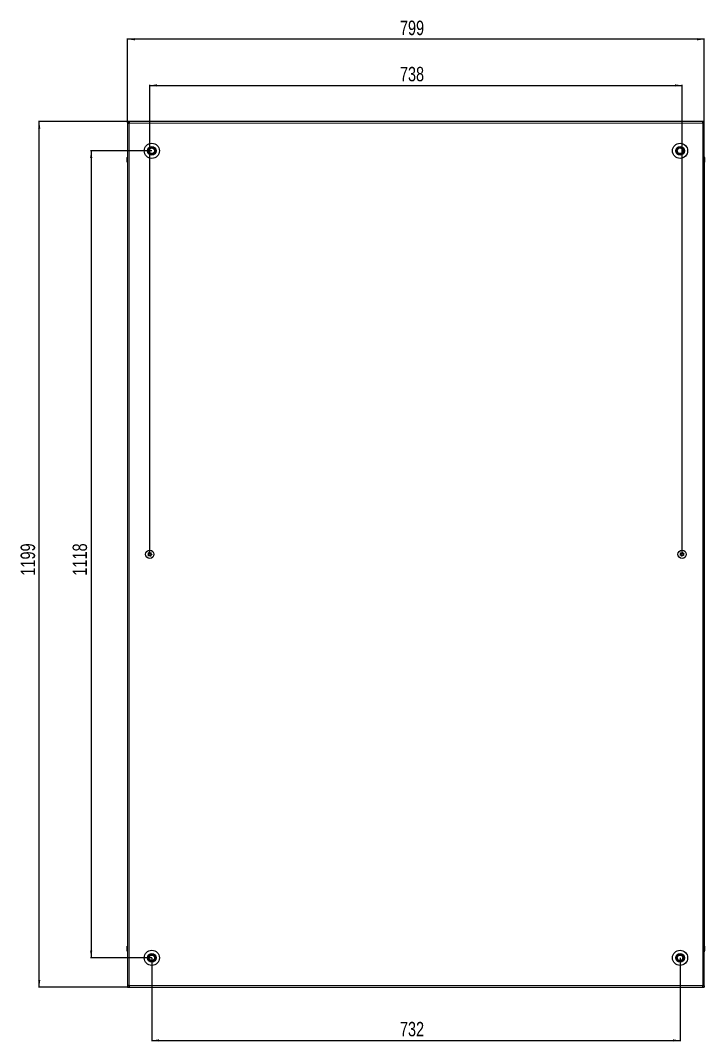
# Model space of a CAD drawing. Header units: millimetres. Extents: x 775 to 3883, y -286 to 2251.
# Drawn here: x 775 to 1723, y 819 to 2234 of the extents above; entities that cross this region are included whole.
import ezdxf

# ---------------------------------------------------------------- set-up
doc = ezdxf.new("R2010")
doc.units = ezdxf.units.MM
doc.layers.add('FORMAT', color=7, linetype='Continuous')
doc.styles.add('SLDTEXTSTYLE0', font='TXT', dxfattribs={"width": 0.75})
doc.dimstyles.new('SLDDIMSTYLE0', dxfattribs={"dimtxt": 20, "dimasz": 10, "dimexe": 0, "dimexo": 0.0625, "dimgap": 5, "dimtad": 2, "dimdec": 1, "dimrnd": 1e-09, "dimzin": 12, "dimdsep": 46, "dimtxsty": 'SLDTEXTSTYLE0', "dimsah": 1, "dimcen": 0.09, "dimadec": 0, "dimazin": 3, "dimtfac": 1, "dimtofl": 0, "dimtmove": 0, "dimatfit": 3, "dimfxl": 0, "dimfrac": 2, "dimtolj": 1, "dimtzin": 12, "dimarcsym": 0})

# ---------------------------------------------------------------- blocks, each defined once
blk = doc.blocks.new('_D')
at = {"layer": 'FORMAT'}
for p, q in [((924, 2093.4), (800.5, 2093.4)), ((801.5, 894.4), (801.5, 2093.4)), ((924, 894.4), (800.5, 894.4))]:
    blk.add_line(p, q, dxfattribs=at)
for points in [[(801.5, 2093.4), (799.9, 2083.4), (803, 2083.4)], [(801.5, 894.4), (803, 904.4), (799.9, 904.4)]]:
    blk.add_solid(points, dxfattribs=at)
at = {"layer": 'FORMAT', "insert": (775.7, 1464.4), "char_height": 20, "attachment_point": 1, "rotation": 90, "style": 'SLDTEXTSTYLE0'}
blk.add_mtext('1199', dxfattribs=at)
blk = doc.blocks.new('_D_1')
at = {"layer": 'FORMAT'}
for p, q in [((924, 2093.4), (924, 2208.4)), ((1723, 2207.4), (924, 2207.4)), ((1723, 2093.4), (1723, 2208.4))]:
    blk.add_line(p, q, dxfattribs=at)
for points in [[(924, 2207.4), (934, 2205.9), (934, 2209)], [(1723, 2207.4), (1713, 2209), (1713, 2205.9)]]:
    blk.add_solid(points, dxfattribs=at)
at = {"layer": 'FORMAT', "insert": (1301.3, 2233.2), "char_height": 20, "attachment_point": 1, "style": 'SLDTEXTSTYLE0'}
blk.add_mtext('799', dxfattribs=at)
blk = doc.blocks.new('_D_2')
at = {"layer": 'FORMAT'}
for p, q in [((957.5, 934.9), (957.5, 819.4)), ((1689.5, 934.9), (1689.5, 819.4)), ((957.5, 820.4), (1689.5, 820.4))]:
    blk.add_line(p, q, dxfattribs=at)
for points in [[(957.5, 820.4), (967.5, 818.9), (967.5, 822)], [(1689.5, 820.4), (1679.5, 822), (1679.5, 818.9)]]:
    blk.add_solid(points, dxfattribs=at)
at = {"layer": 'FORMAT', "insert": (1301.3, 846.2), "char_height": 20, "attachment_point": 1, "style": 'SLDTEXTSTYLE0'}
blk.add_mtext('732', dxfattribs=at)
blk = doc.blocks.new('_D_3')
at = {"layer": 'FORMAT'}
for p, q in [((954.5, 1493.9), (954.5, 2144.4)), ((954.5, 2143.4), (1692.5, 2143.4)), ((1692.5, 1493.9), (1692.5, 2144.4))]:
    blk.add_line(p, q, dxfattribs=at)
for points in [[(954.5, 2143.4), (964.5, 2141.9), (964.5, 2145)], [(1692.5, 2143.4), (1682.5, 2145), (1682.5, 2141.9)]]:
    blk.add_solid(points, dxfattribs=at)
at = {"layer": 'FORMAT', "insert": (1301.3, 2169.2), "char_height": 20, "attachment_point": 1, "style": 'SLDTEXTSTYLE0'}
blk.add_mtext('738', dxfattribs=at)
blk = doc.blocks.new('_D_4')
at = {"layer": 'FORMAT'}
for p, q in [((957.5, 2052.9), (872.5, 2052.9)), ((873.5, 2052.9), (873.5, 934.9)), ((957.5, 934.9), (872.5, 934.9))]:
    blk.add_line(p, q, dxfattribs=at)
for points in [[(873.5, 2052.9), (871.9, 2042.9), (875, 2042.9)], [(873.5, 934.9), (875, 944.9), (871.9, 944.9)]]:
    blk.add_solid(points, dxfattribs=at)
at = {"layer": 'FORMAT', "insert": (847.7, 1464.4), "char_height": 20, "attachment_point": 1, "rotation": 90, "style": 'SLDTEXTSTYLE0'}
blk.add_mtext('1118', dxfattribs=at)

msp = doc.modelspace()

# ---------------------------------------------------------------- linework, layer by layer
at = {"color": 7, "linetype": 'Continuous', "lineweight": 25}
for p, q in [((923.97, 2091.93), (923.97, 2093.43)), ((926.07, 2093.43), (923.97, 2093.43)), ((923.97, 2091.93), (926.07, 2091.93)), ((923.97, 2091.93), (923.97, 2091.33)), ((923.97, 2091.33), (923.97, 896.53)), ((923.97, 2091.33), (926.07, 2091.33)), ((926.07, 2093.43), (926.07, 2091.33)), ((1720.87, 2093.43), (926.07, 2093.43)), ((1720.87, 2091.33), (1720.87, 2093.43)), ((1722.97, 2093.43), (1720.87, 2093.43)), ((1720.87, 2091.93), (1722.97, 2091.93)), ((1720.87, 2091.33), (1722.97, 2091.33)), ((1722.97, 2091.93), (1722.97, 2093.43)), ((1722.97, 2091.33), (1722.97, 2091.93)), ((1722.97, 896.53), (1722.97, 2091.33)), ((923.47, 2043.43), (923.47, 2036.93)), ((923.47, 2036.93), (923.47, 2043.43)), ((1722.97, 2044.76), (1722.97, 2044.76)), ((1723.47, 2043.43), (1723.47, 2036.93)), ((1723.47, 2036.93), (1723.47, 2043.43)), ((923.47, 2036.93), (923.47, 2036.93)), ((923.97, 2036.93), (923.47, 2036.93)), ((923.62, 2036.93), (923.62, 950.93)), ((1722.97, 2036.93), (1723.47, 2036.93)), ((1723.32, 950.93), (1723.32, 2036.93)), ((1723.47, 2036.93), (1723.47, 2036.93)), ((1723.47, 2036.93), (1723.47, 2036.93)), ((923.47, 944.43), (923.47, 950.93)), ((923.47, 950.93), (923.47, 950.93)), ((923.47, 950.93), (923.47, 950.93)), ((923.47, 950.93), (923.47, 944.43)), ((923.97, 950.93), (923.47, 950.93)), ((1722.97, 950.93), (1723.47, 950.93)), ((1723.47, 950.93), (1723.47, 950.93)), ((1723.47, 944.43), (1723.47, 950.93)), ((1723.47, 950.93), (1723.47, 944.43)), ((923.97, 943.11), (923.97, 943.11)), ((926.07, 896.53), (923.97, 896.53)), ((923.97, 896.53), (923.97, 895.93)), ((926.07, 895.93), (923.97, 895.93)), ((923.97, 895.93), (923.97, 894.43)), ((923.97, 894.43), (926.07, 894.43)), ((926.07, 896.53), (926.07, 894.43)), ((926.07, 894.43), (1720.87, 894.43)), ((1720.87, 894.43), (1720.87, 896.53)), ((1722.97, 896.53), (1720.87, 896.53)), ((1722.97, 895.93), (1720.87, 895.93)), ((1720.87, 894.43), (1722.97, 894.43)), ((1722.97, 895.93), (1722.97, 896.53)), ((1722.97, 895.93), (1722.97, 894.43))]:
    msp.add_line(p, q, dxfattribs=at)
at = {"color": 8, "linetype": 'Continuous', "lineweight": 18}
for p, q in [((1720.87, 2091.33), (926.07, 2091.33)), ((926.07, 2091.33), (926.07, 896.53)), ((1720.87, 896.53), (1720.87, 2091.33)), ((923.97, 2043.43), (923.47, 2043.43)), ((1722.97, 2043.43), (1723.47, 2043.43)), ((923.97, 944.43), (923.47, 944.43)), ((1722.97, 944.43), (1723.47, 944.43)), ((926.07, 896.53), (1720.87, 896.53))]:
    msp.add_line(p, q, dxfattribs=at)
at = {"color": 7, "linetype": 'Continuous', "lineweight": 25}
for centre, radius in [((957.47, 2052.93), 10.5), ((957.47, 2052.93), 6), ((957.47, 2052.93), 3.9), ((1689.47, 2052.93), 10.5), ((1689.47, 2052.93), 6), ((1689.47, 2052.93), 3.9), ((954.62, 1493.93), 5.79), ((1692.32, 1493.93), 5.79), ((954.62, 1493.93), 1.85), ((1692.32, 1493.93), 1.85), ((957.47, 934.93), 10.5), ((957.47, 934.93), 6), ((957.47, 934.93), 3.9), ((1689.47, 934.93), 10.5), ((1689.47, 934.93), 6), ((1689.47, 934.93), 3.9)]:
    msp.add_circle(centre, radius, dxfattribs=at)
for centre, radius, start, end in [((957.47, 2052.93), 4.62, 120, 180), ((957.47, 2052.93), 4.62, 180, 240), ((957.47, 2052.93), 4.62, 60, 120), ((957.47, 2052.93), 4.62, 360, 60), ((957.47, 2052.93), 4.62, 300, 360), ((1689.47, 2052.93), 4.62, 120, 180), ((1689.47, 2052.93), 4.62, 180, 240), ((1689.47, 2052.93), 4.62, 60, 120), ((1689.47, 2052.93), 4.62, 360, 60), ((1689.47, 2052.93), 4.62, 300, 360), ((925.47, 2043.43), 2, 138.57492, 180), ((925.47, 2043.43), 2, 138.59038, 180), ((957.47, 2052.93), 4.62, 240, 300), ((1689.47, 2052.93), 4.62, 240, 300), ((1721.47, 2043.43), 2, 0, 41.39416), ((925.47, 944.43), 2, 180, 199.56674), ((925.47, 944.43), 2, 180, 221.39416), ((925.47, 944.43), 2, 213.78451, 221.40962), ((957.47, 934.93), 4.62, 120, 180), ((957.47, 934.93), 4.62, 180, 240), ((957.47, 934.93), 4.62, 60, 120), ((957.47, 934.93), 4.62, 360, 60), ((957.47, 934.93), 4.62, 300, 360), ((1689.47, 934.93), 4.62, 120, 180), ((1689.47, 934.93), 4.62, 180, 240), ((1689.47, 934.93), 4.62, 60, 120), ((1689.47, 934.93), 4.62, 360, 60), ((1689.47, 934.93), 4.62, 300, 360), ((1721.47, 944.43), 2, 318.59038, 0), ((957.47, 934.93), 4.62, 240, 300), ((1689.47, 934.93), 4.62, 240, 300)]:
    msp.add_arc(centre, radius, start, end, dxfattribs=at)
for points, knots in [([(952.85, 2052.93), (953.18, 2053.51), (953.75, 2054.49), (954.57, 2055.91), (954.98, 2056.62), (955.16, 2056.93)], [0, 0, 0, 0, 0.4391308, 0.7513783, 1, 1, 1, 1]), ([(955.16, 2048.93), (954.83, 2049.51), (954.26, 2050.49), (953.44, 2051.91), (953.03, 2052.62), (952.85, 2052.93)], [0, 0, 0, 0, 0.4391308, 0.7513783, 1, 1, 1, 1]), ([(955.16, 2056.93), (955.36, 2056.93), (956.07, 2056.93), (957.37, 2056.93), (958.76, 2056.93), (959.51, 2056.93), (959.78, 2056.93)], [0, 0, 0, 0, 0.1393293, 0.4852696, 0.8163565, 1, 1, 1, 1]), ([(959.78, 2056.93), (960.11, 2056.36), (960.68, 2055.38), (961.5, 2053.96), (961.91, 2053.25), (962.09, 2052.93)], [0, 0, 0, 0, 0.4391308, 0.7513783, 1, 1, 1, 1]), ([(962.09, 2052.93), (961.76, 2052.36), (961.19, 2051.38), (960.37, 2049.96), (959.96, 2049.25), (959.78, 2048.93)], [0, 0, 0, 0, 0.4391308, 0.7513783, 1, 1, 1, 1]), ([(1684.85, 2052.93), (1685.18, 2053.51), (1685.75, 2054.49), (1686.57, 2055.91), (1686.98, 2056.62), (1687.16, 2056.93)], [0, 0, 0, 0, 0.4391308, 0.7513783, 1, 1, 1, 1]), ([(1687.16, 2048.93), (1686.83, 2049.51), (1686.26, 2050.49), (1685.44, 2051.91), (1685.03, 2052.62), (1684.85, 2052.93)], [0, 0, 0, 0, 0.4391308, 0.7513783, 1, 1, 1, 1]), ([(1687.16, 2056.93), (1687.36, 2056.93), (1688.07, 2056.93), (1689.37, 2056.93), (1690.76, 2056.93), (1691.51, 2056.93), (1691.78, 2056.93)], [0, 0, 0, 0, 0.1393293, 0.4852696, 0.8163565, 1, 1, 1, 1]), ([(1691.78, 2056.93), (1692.11, 2056.36), (1692.68, 2055.38), (1693.5, 2053.96), (1693.91, 2053.25), (1694.09, 2052.93)], [0, 0, 0, 0, 0.4391308, 0.7513783, 1, 1, 1, 1]), ([(1694.09, 2052.93), (1693.76, 2052.36), (1693.19, 2051.38), (1692.37, 2049.96), (1691.96, 2049.25), (1691.78, 2048.93)], [0, 0, 0, 0, 0.4391308, 0.7513783, 1, 1, 1, 1]), ([(959.78, 2048.93), (959.51, 2048.93), (958.76, 2048.93), (957.37, 2048.93), (956.07, 2048.93), (955.36, 2048.93), (955.16, 2048.93)], [0, 0, 0, 0, 0.1836435, 0.5147304, 0.8606707, 1, 1, 1, 1]), ([(1691.78, 2048.93), (1691.51, 2048.93), (1690.76, 2048.93), (1689.37, 2048.93), (1688.07, 2048.93), (1687.36, 2048.93), (1687.16, 2048.93)], [0, 0, 0, 0, 0.1836435, 0.5147304, 0.8606707, 1, 1, 1, 1]), ([(953.05, 1491.62), (953.06, 1491.61), (953.09, 1491.6), (953.14, 1491.6), (953.28, 1491.65), (953.62, 1491.83), (954.1, 1492.09), (954.73, 1492.07), (955.18, 1491.81), (955.49, 1491.57), (955.69, 1491.44), (955.78, 1491.41), (955.82, 1491.41), (955.85, 1491.42), (955.87, 1491.44), (955.91, 1491.5), (955.94, 1491.77), (955.94, 1492.24), (956.09, 1492.94), (956.68, 1493.34), (957.12, 1493.51), (957.36, 1493.64), (957.4, 1493.69), (957.41, 1493.72), (957.41, 1493.75), (957.4, 1493.79), (957.37, 1493.82), (957.31, 1493.88), (957.13, 1494.01), (956.8, 1494.21), (956.39, 1494.52), (956.14, 1495.1), (956.2, 1495.64), (956.25, 1496.03), (956.24, 1496.18), (956.21, 1496.23), (956.19, 1496.26), (956.15, 1496.27), (956.1, 1496.26), (955.96, 1496.22), (955.62, 1496.04), (955.14, 1495.78), (954.51, 1495.8), (954.06, 1496.06), (953.75, 1496.3), (953.55, 1496.43), (953.46, 1496.46), (953.42, 1496.46), (953.39, 1496.45), (953.37, 1496.43), (953.33, 1496.37), (953.3, 1496.1), (953.31, 1495.62), (953.15, 1494.93), (952.56, 1494.53), (952.12, 1494.36), (951.89, 1494.23), (951.84, 1494.17), (951.83, 1494.15), (951.83, 1494.11), (951.84, 1494.08), (951.87, 1494.05), (951.93, 1493.99), (952.11, 1493.86), (952.44, 1493.66), (952.85, 1493.35), (953.1, 1492.77), (953.04, 1492.23), (952.99, 1491.84), (953, 1491.69), (953.03, 1491.64), (953.04, 1491.62), (953.05, 1491.62)], [0, 0, 0, 0, 0.0020087, 0.00442, 0.0093647, 0.0255282, 0.0677053, 0.0957862, 0.1246456, 0.1503415, 0.1605194, 0.1633943, 0.1656965, 0.1672448, 0.1688741, 0.1707699, 0.1786058, 0.2119941, 0.2499945, 0.2879948, 0.3213831, 0.329219, 0.3311148, 0.3327441, 0.3342924, 0.3362166, 0.3385353, 0.3413178, 0.349662, 0.3753578, 0.4042173, 0.4322982, 0.4744753, 0.4906388, 0.4966691, 0.49844, 0.5, 0.5020087, 0.50442, 0.5093647, 0.5255282, 0.5677053, 0.5957862, 0.6246456, 0.6503415, 0.6605194, 0.6633943, 0.6656965, 0.6672448, 0.6688741, 0.6707699, 0.6786058, 0.7119941, 0.7499945, 0.7879948, 0.8213831, 0.829219, 0.8311148, 0.8327441, 0.8342924, 0.8362166, 0.8385353, 0.8413178, 0.849662, 0.8753578, 0.9042173, 0.9322982, 0.9744753, 0.9906388, 0.9966691, 0.99844, 1, 1, 1, 1]), ([(1692.81, 1496.69), (1692.8, 1496.69), (1692.77, 1496.69), (1692.72, 1496.66), (1692.61, 1496.57), (1692.38, 1496.26), (1692.05, 1495.83), (1691.46, 1495.59), (1690.95, 1495.65), (1690.57, 1495.74), (1690.33, 1495.78), (1690.24, 1495.77), (1690.2, 1495.76), (1690.17, 1495.73), (1690.16, 1495.7), (1690.16, 1495.63), (1690.23, 1495.37), (1690.43, 1494.94), (1690.57, 1494.25), (1690.2, 1493.64), (1689.86, 1493.31), (1689.7, 1493.09), (1689.68, 1493.02), (1689.68, 1492.99), (1689.7, 1492.96), (1689.72, 1492.94), (1689.76, 1492.92), (1689.84, 1492.89), (1690.06, 1492.85), (1690.44, 1492.8), (1690.94, 1492.68), (1691.41, 1492.25), (1691.57, 1491.73), (1691.69, 1491.36), (1691.76, 1491.23), (1691.8, 1491.19), (1691.83, 1491.17), (1691.87, 1491.18), (1691.92, 1491.21), (1692.03, 1491.3), (1692.26, 1491.61), (1692.59, 1492.04), (1693.18, 1492.27), (1693.69, 1492.22), (1694.08, 1492.13), (1694.31, 1492.09), (1694.41, 1492.1), (1694.44, 1492.11), (1694.47, 1492.14), (1694.48, 1492.17), (1694.48, 1492.24), (1694.41, 1492.49), (1694.21, 1492.92), (1694.07, 1493.62), (1694.44, 1494.23), (1694.78, 1494.56), (1694.94, 1494.78), (1694.96, 1494.84), (1694.96, 1494.88), (1694.95, 1494.91), (1694.92, 1494.93), (1694.88, 1494.95), (1694.8, 1494.98), (1694.58, 1495.02), (1694.2, 1495.07), (1693.7, 1495.19), (1693.24, 1495.62), (1693.07, 1496.14), (1692.95, 1496.51), (1692.89, 1496.64), (1692.84, 1496.68), (1692.82, 1496.69), (1692.81, 1496.69)], [0, 0, 0, 0, 0.0020087, 0.00442, 0.0093647, 0.0255282, 0.0677053, 0.0957862, 0.1246456, 0.1503415, 0.1605194, 0.1633943, 0.1656965, 0.1672448, 0.1688741, 0.1707699, 0.1786058, 0.2119941, 0.2499945, 0.2879948, 0.3213831, 0.329219, 0.3311148, 0.3327441, 0.3342924, 0.3362166, 0.3385353, 0.3413178, 0.349662, 0.3753578, 0.4042173, 0.4322982, 0.4744753, 0.4906388, 0.4966691, 0.49844, 0.5, 0.5020087, 0.50442, 0.5093647, 0.5255282, 0.5677053, 0.5957862, 0.6246456, 0.6503415, 0.6605194, 0.6633943, 0.6656965, 0.6672448, 0.6688741, 0.6707699, 0.6786058, 0.7119941, 0.7499945, 0.7879948, 0.8213831, 0.829219, 0.8311148, 0.8327441, 0.8342924, 0.8362166, 0.8385353, 0.8413178, 0.849662, 0.8753578, 0.9042173, 0.9322982, 0.9744753, 0.9906388, 0.9966691, 0.99844, 1, 1, 1, 1]), ([(952.85, 934.93), (953.18, 935.51), (953.75, 936.49), (954.57, 937.91), (954.98, 938.62), (955.16, 938.93)], [0, 0, 0, 0, 0.4391308, 0.7513783, 1, 1, 1, 1]), ([(955.16, 930.93), (954.83, 931.51), (954.26, 932.49), (953.44, 933.91), (953.03, 934.62), (952.85, 934.93)], [0, 0, 0, 0, 0.4391308, 0.7513783, 1, 1, 1, 1]), ([(955.16, 938.93), (955.36, 938.93), (956.07, 938.93), (957.37, 938.93), (958.76, 938.93), (959.51, 938.93), (959.78, 938.93)], [0, 0, 0, 0, 0.1393293, 0.4852696, 0.8163565, 1, 1, 1, 1]), ([(959.78, 938.93), (960.11, 938.36), (960.68, 937.38), (961.5, 935.96), (961.91, 935.25), (962.09, 934.93)], [0, 0, 0, 0, 0.4391308, 0.7513783, 1, 1, 1, 1]), ([(962.09, 934.93), (961.76, 934.36), (961.19, 933.38), (960.37, 931.96), (959.96, 931.25), (959.78, 930.93)], [0, 0, 0, 0, 0.4391308, 0.7513783, 1, 1, 1, 1]), ([(1684.85, 934.93), (1685.18, 935.51), (1685.75, 936.49), (1686.57, 937.91), (1686.98, 938.62), (1687.16, 938.93)], [0, 0, 0, 0, 0.4391308, 0.7513783, 1, 1, 1, 1]), ([(1687.16, 930.93), (1686.83, 931.51), (1686.26, 932.49), (1685.44, 933.91), (1685.03, 934.62), (1684.85, 934.93)], [0, 0, 0, 0, 0.4391308, 0.7513783, 1, 1, 1, 1]), ([(1687.16, 938.93), (1687.36, 938.93), (1688.07, 938.93), (1689.37, 938.93), (1690.76, 938.93), (1691.51, 938.93), (1691.78, 938.93)], [0, 0, 0, 0, 0.1393293, 0.4852696, 0.8163565, 1, 1, 1, 1]), ([(1691.78, 938.93), (1692.11, 938.36), (1692.68, 937.38), (1693.5, 935.96), (1693.91, 935.25), (1694.09, 934.93)], [0, 0, 0, 0, 0.4391308, 0.7513783, 1, 1, 1, 1]), ([(1694.09, 934.93), (1693.76, 934.36), (1693.19, 933.38), (1692.37, 931.96), (1691.96, 931.25), (1691.78, 930.93)], [0, 0, 0, 0, 0.4391308, 0.7513783, 1, 1, 1, 1]), ([(959.78, 930.93), (959.51, 930.93), (958.76, 930.93), (957.37, 930.93), (956.07, 930.93), (955.36, 930.93), (955.16, 930.93)], [0, 0, 0, 0, 0.1836435, 0.5147304, 0.8606707, 1, 1, 1, 1]), ([(1691.78, 930.93), (1691.51, 930.93), (1690.76, 930.93), (1689.37, 930.93), (1688.07, 930.93), (1687.36, 930.93), (1687.16, 930.93)], [0, 0, 0, 0, 0.1836435, 0.5147304, 0.8606707, 1, 1, 1, 1])]:
    msp.add_open_spline(points, degree=3, knots=knots, dxfattribs=at)

# ---------------------------------------------------------------- dimensions: what is measured, and where the dimension line sits
at = {"layer": 'FORMAT'}
for base, p1, p2, picture, middle in [((923.97, 2207.43), (1722.97, 2093.43), (923.97, 2093.43), '_D_1', (1323.47, 2207.43)), ((1692.47, 2143.43), (954.47, 1493.93), (1692.47, 1493.93), '_D_3', (1323.47, 2143.43))]:
    dim = msp.add_linear_dim(base=base, p1=p1, p2=p2, dimstyle='SLDDIMSTYLE0', dxfattribs=at)
    dim.commit()
    dim.dimension.update_dxf_attribs({"geometry": picture, "text_midpoint": middle, "dimtype": 160})
for base, p1, p2, angle, picture, middle in [((801.47, 2093.43), (923.97, 894.43), (923.97, 2093.43), 90, '_D', (801.47, 1493.93)), ((873.47, 934.93), (957.47, 2052.93), (957.47, 934.93), 90, '_D_4', (873.47, 1493.93)), ((1689.47, 820.43), (957.47, 934.93), (1689.47, 934.93), 0, '_D_2', (1323.47, 820.43))]:
    dim = msp.add_linear_dim(base=base, p1=p1, p2=p2, angle=angle, dimstyle='SLDDIMSTYLE0', dxfattribs=at)
    dim.commit()
    dim.dimension.update_dxf_attribs({"geometry": picture, "text_midpoint": middle, "dimtype": 160})

doc.saveas('drawing.dxf')
